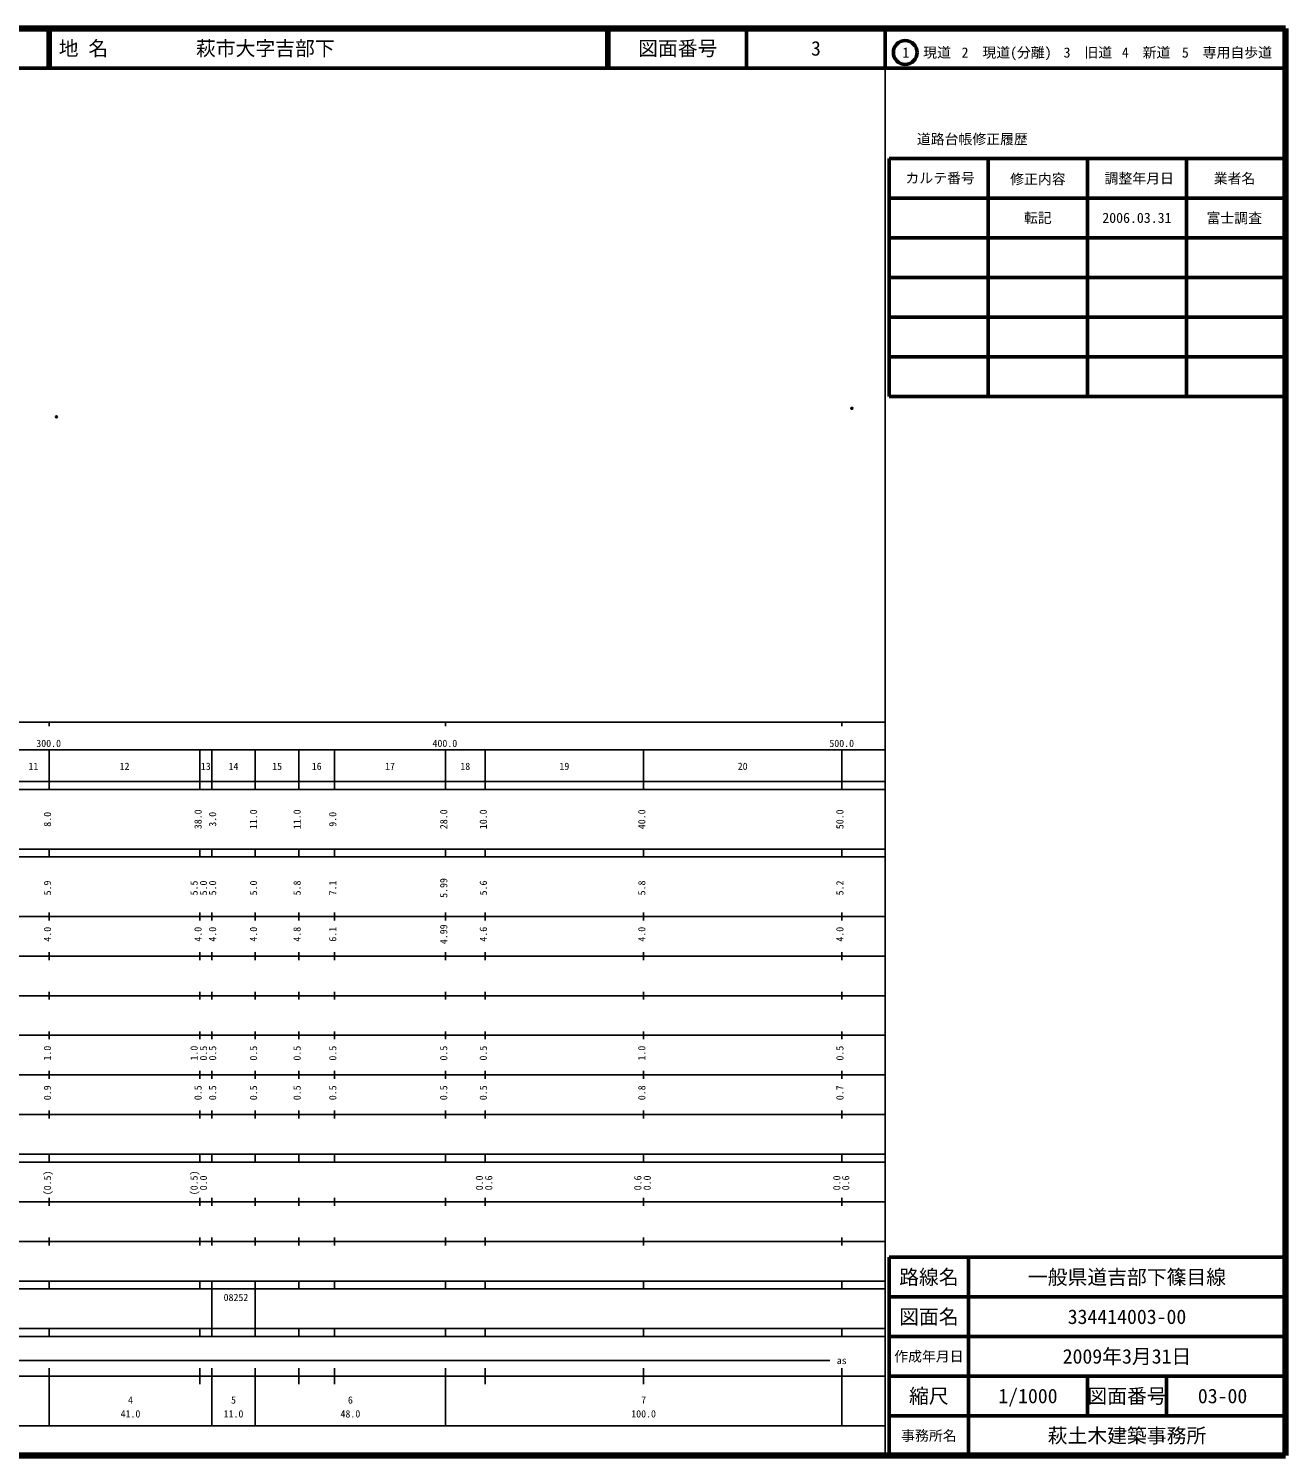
# Model space of a CAD drawing. Units: millimetres on the paper. Extents: x 40 to 680, y 20 to 380.
# Drawn here: x 362.8 to 680, y 20 to 380 of the extents above; entities that cross this region are included whole.
import ezdxf
from ezdxf.enums import TextEntityAlignment as Align

# ---------------------------------------------------------------- set-up
doc = ezdxf.new("R2010")
doc.units = ezdxf.units.MM
doc.header["$PDMODE"] = 32
doc.header["$PDSIZE"] = 0.5
doc.layers.add('M-OTRS', color=6, linetype='Continuous')
doc.layers.add('M-TTL-TXT', color=7, linetype='Continuous')
for name, color, linetype, lineweight in [('M-TTL', 2, 'Continuous', 140), ('M-TTL-BAND', 7, 'Continuous', 25), ('M-TTL-FRAM', 2, 'Continuous', 50), ('M-TTL-LINE', 7, 'Continuous', 50)]:
    doc.layers.add(name, color=color, linetype=linetype, lineweight=lineweight)
doc.styles.add('ＭＳ ゴシック', font='')
doc.styles.get('ＭＳ ゴシック').set_extended_font_data('MS Gothic')

msp = doc.modelspace()

# ---------------------------------------------------------------- linework, layer by layer
at = {"layer": 'M-OTRS'}
for p in [(570.586, 284.179), (369.8, 282.063)]:
    msp.add_point(p, dxfattribs=at)
at = {"layer": 'M-TTL'}
for p, q in [((680, 380), (40, 380)), ((680, 20), (680, 380)), ((40, 20), (680, 20))]:
    msp.add_line(p, q, dxfattribs=at)
at = {"layer": 'M-TTL-BAND'}
for p, q in [((579, 20), (579, 370)), ((40, 205), (579, 205)), ((368, 205), (368, 204)), ((468, 205), (468, 204)), ((568, 205), (568, 204)), ((68, 198), (579, 198)), ((368, 188), (368, 198)), ((406, 188), (406, 198)), ((409, 188), (409, 198)), ((420, 188), (420, 198)), ((431, 188), (431, 198)), ((440, 188), (440, 198)), ((468, 188), (468, 198)), ((478, 188), (478, 198)), ((518, 188), (518, 198)), ((568, 188), (568, 198)), ((40, 190), (579, 190)), ((40, 188), (579, 188)), ((40, 173), (579, 173)), ((368, 171), (368, 173)), ((406, 171), (406, 173)), ((409, 171), (409, 173)), ((420, 171), (420, 173)), ((431, 171), (431, 173)), ((440, 171), (440, 173)), ((468, 171), (468, 173)), ((478, 171), (478, 173)), ((518, 171), (518, 173)), ((568, 171), (568, 173)), ((40, 171), (579, 171)), ((40, 156), (579, 156)), ((368, 155), (368, 157)), ((406, 155), (406, 157)), ((409, 155), (409, 157)), ((420, 155), (420, 157)), ((431, 155), (431, 157)), ((440, 155), (440, 157)), ((468, 155), (468, 157)), ((478, 155), (478, 157)), ((518, 155), (518, 157)), ((568, 155), (568, 157)), ((46, 146), (579, 146)), ((368, 145), (368, 147)), ((406, 145), (406, 147)), ((409, 145), (409, 147)), ((420, 145), (420, 147)), ((431, 145), (431, 147)), ((440, 145), (440, 147)), ((468, 145), (468, 147)), ((478, 145), (478, 147)), ((518, 145), (518, 147)), ((568, 145), (568, 147)), ((368, 135), (368, 137)), ((406, 135), (406, 137)), ((409, 135), (409, 137)), ((420, 135), (420, 137)), ((431, 135), (431, 137)), ((440, 135), (440, 137)), ((468, 135), (468, 137)), ((478, 135), (478, 137)), ((518, 135), (518, 137)), ((568, 135), (568, 137)), ((52, 136), (579, 136)), ((46, 126), (579, 126)), ((368, 125), (368, 127)), ((406, 125), (406, 127)), ((409, 125), (409, 127)), ((420, 125), (420, 127)), ((431, 125), (431, 127)), ((440, 125), (440, 127)), ((468, 125), (468, 127)), ((478, 125), (478, 127)), ((518, 125), (518, 127)), ((568, 125), (568, 127)), ((52, 116), (579, 116)), ((368, 115), (368, 117)), ((406, 115), (406, 117)), ((409, 115), (409, 117)), ((420, 115), (420, 117)), ((431, 115), (431, 117)), ((440, 115), (440, 117)), ((468, 115), (468, 117)), ((478, 115), (478, 117)), ((518, 115), (518, 117)), ((568, 115), (568, 117)), ((46, 106), (579, 106)), ((368, 105), (368, 107)), ((406, 105), (406, 107)), ((409, 105), (409, 107)), ((420, 105), (420, 107)), ((431, 105), (431, 107)), ((440, 105), (440, 107)), ((468, 105), (468, 107)), ((478, 105), (478, 107)), ((518, 105), (518, 107)), ((568, 105), (568, 107)), ((40, 96), (579, 96)), ((40, 94), (579, 94)), ((368, 94), (368, 96)), ((406, 94), (406, 96)), ((409, 94), (409, 96)), ((420, 94), (420, 96)), ((431, 94), (431, 96)), ((440, 94), (440, 96)), ((468, 94), (468, 96)), ((478, 94), (478, 96)), ((518, 94), (518, 96)), ((568, 94), (568, 96)), ((49, 84), (579, 84)), ((368, 83), (368, 85)), ((406, 83), (406, 85)), ((409, 83), (409, 85)), ((420, 83), (420, 85)), ((431, 83), (431, 85)), ((440, 83), (440, 85)), ((468, 83), (468, 85)), ((478, 83), (478, 85)), ((518, 83), (518, 85)), ((568, 83), (568, 85)), ((40, 74), (579, 74)), ((368, 73), (368, 75)), ((406, 73), (406, 75)), ((409, 73), (409, 75)), ((420, 73), (420, 75)), ((431, 73), (431, 75)), ((440, 73), (440, 75)), ((468, 73), (468, 75)), ((478, 73), (478, 75)), ((518, 73), (518, 75)), ((568, 73), (568, 75)), ((40, 64), (579, 64)), ((40, 62), (579, 62)), ((368, 62), (368, 64)), ((406, 62), (406, 64)), ((409, 62), (409, 64)), ((409, 52), (409, 62)), ((420, 62), (420, 64)), ((420, 52), (420, 62)), ((431, 62), (431, 64)), ((440, 62), (440, 64)), ((468, 62), (468, 64)), ((478, 62), (478, 64)), ((518, 62), (518, 64)), ((568, 62), (568, 64)), ((40, 52), (579, 52)), ((368, 50), (368, 52)), ((406, 50), (406, 52)), ((409, 50), (409, 52)), ((420, 50), (420, 52)), ((431, 50), (431, 52)), ((440, 50), (440, 52)), ((468, 50), (468, 52)), ((478, 50), (478, 52)), ((518, 50), (518, 52)), ((568, 50), (568, 52)), ((40, 50), (579, 50)), ((71, 44), (565, 44)), ((40, 40), (579, 40)), ((368, 27.5), (368, 42)), ((406, 38), (406, 42)), ((409, 27.5), (409, 42)), ((420, 27.5), (420, 42)), ((431, 38), (431, 42)), ((440, 38), (440, 42)), ((468, 27.5), (468, 42)), ((478, 38), (478, 42)), ((518, 38), (518, 42)), ((568, 27.5), (568, 42)), ((68, 27.5), (579, 27.5))]:
    msp.add_line(p, q, dxfattribs=at)
at = {"layer": 'M-TTL-FRAM'}
for p, q in [((580, 347.197), (580, 287.197)), ((580, 347.197), (680, 347.197)), ((580, 287.197), (680, 287.197)), ((680, 70), (580, 70)), ((580, 70), (580, 20))]:
    msp.add_line(p, q, dxfattribs=at)
at = {"layer": 'M-TTL-LINE'}
for p, q in [((367.75, 380), (367.75, 370)), ((368.25, 380), (368.25, 370)), ((508.747, 380), (508.747, 370)), ((509.247, 380), (509.247, 370)), ((543.997, 380), (543.997, 370)), ((579, 380), (579, 370)), ((40, 370), (680, 370)), ((605, 347.197), (605, 287.197)), ((630, 347.197), (630, 287.197)), ((655, 347.197), (655, 287.197)), ((580, 337.197), (680, 337.197)), ((580, 327.197), (680, 327.197)), ((580, 317.197), (680, 317.197)), ((580, 307.197), (680, 307.197)), ((580, 297.197), (680, 297.197)), ((600, 70), (600, 20)), ((680, 60), (580, 60)), ((680, 50), (580, 50)), ((680, 40), (580, 40)), ((630, 40), (630, 30)), ((650, 40), (650, 30)), ((680, 30), (580, 30))]:
    msp.add_line(p, q, dxfattribs=at)
msp.add_circle((584.031, 373.958), 3, dxfattribs=at)

# ---------------------------------------------------------------- texts
at = {"layer": 'M-TTL-BAND', "style": 'ＭＳ ゴシック'}
for s, p in [('300.0', (367.844, 198.195)), ('400.0', (467.844, 198.195)), ('500.0', (568, 198.195)), ('11', (364, 192.405)), ('12', (387, 192.405)), ('13', (407.5, 192.405)), ('14', (414.5, 192.405)), ('15', (425.5, 192.405)), ('16', (435.5, 192.405)), ('17', (454, 192.405)), ('18', (473, 192.405)), ('19', (498, 192.405)), ('20', (543, 192.405)), ('as', (568, 42.5)), ('4', (388.5, 32.523)), ('5', (414.5, 32.523)), ('6', (444, 32.523)), ('7', (518, 32.523)), ('41.0', (388.5, 29.033)), ('11.0', (414.5, 29.033)), ('48.0', (444, 29.033)), ('100.0', (518, 29.033))]:
    msp.add_text(s, height=1.833, dxfattribs=at).set_placement(p, align=Align.BOTTOM_CENTER)
for s, p in [('8.0', (369, 180.5)), ('38.0', (407, 180.5)), ('3.0', (410.675, 180.5)), ('11.0', (421, 180.5)), ('11.0', (432, 180.5)), ('9.0', (441, 180.5)), ('28.0', (469, 180.5)), ('10.0', (479, 180.5)), ('40.0', (519, 180.5)), ('50.0', (569, 180.5)), ('5.9', (369, 163.174)), ('5.5', (406, 163.174)), ('5.0', (408.37, 163.174)), ('5.0', (410.675, 163.174)), ('5.0', (421, 163.174)), ('5.8', (432, 163.174)), ('7.1', (441, 163.174)), ('5.99', (469, 163.174)), ('5.6', (479, 163.174)), ('5.8', (519, 163.174)), ('5.2', (569, 163.174)), ('4.0', (369, 151.5)), ('4.0', (407, 151.5)), ('4.0', (410.675, 151.5)), ('4.0', (421, 151.5)), ('4.8', (432, 151.5)), ('6.1', (441, 151.5)), ('4.99', (469, 151.5)), ('4.6', (479, 151.5)), ('4.0', (519, 151.5)), ('4.0', (569, 151.5)), ('1.0', (369, 121.5)), ('1.0', (406, 121.5)), ('0.5', (408.37, 121.5)), ('0.5', (410.675, 121.5)), ('0.5', (421, 121.5)), ('0.5', (432, 121.5)), ('0.5', (441, 121.5)), ('0.5', (469, 121.5)), ('0.5', (479, 121.5)), ('1.0', (519, 121.5)), ('0.5', (569, 121.5)), ('0.9', (369, 111.5)), ('0.5', (407, 111.5)), ('0.5', (410.675, 111.5)), ('0.5', (421, 111.5)), ('0.5', (432, 111.5)), ('0.5', (441, 111.5)), ('0.5', (469, 111.5)), ('0.5', (479, 111.5)), ('0.8', (519, 111.5)), ('0.7', (569, 111.5)), ('(0.5)', (369, 88.764)), ('(0.5)', (406, 88.764)), ('0.0', (408.37, 88.764)), ('0.0', (478, 88.764)), ('0.6', (480.37, 88.764)), ('0.6', (518, 88.764)), ('0.0', (520.37, 88.764)), ('0.0', (568.221, 88.764)), ('0.6', (570.466, 88.764))]:
    msp.add_text(s, height=1.833, rotation=90, dxfattribs=at).set_placement(p, align=Align.BOTTOM_CENTER)
msp.add_text('08252', height=1.833, dxfattribs=at).set_placement((412, 58.405), align=Align.BOTTOM_LEFT)
at = {"layer": 'M-TTL-TXT', "style": 'ＭＳ ゴシック'}
for s, p in [('地 名', (370.38, 375)), ('萩市大字吉部下', (405.024, 375))]:
    msp.add_text(s, height=3.666, dxfattribs=at).set_placement(p, align=Align.MIDDLE_LEFT)
for s, height, p in [('図面番号', 3.666, (526.622, 375)), ('3', 3.666, (561.497, 375)), ('1\u3000現道', 2.566, (589.448, 373.958)), ('2\u3000現道(分離)', 2.566, (609.619, 373.958)), ('3\u3000旧道', 2.566, (630.121, 373.958)), ('4\u3000新道', 2.566, (644.824, 373.958)), ('5\u3000専用自歩道', 2.566, (665.228, 373.958)), ('道路台帳修正履歴', 2.566, (600.968, 352.113)), ('カルテ番号', 2.566, (592.839, 342.277)), ('修正内容', 2.566, (617.509, 342.023)), ('調整年月日', 2.566, (643.089, 342.197)), ('業者名', 2.566, (667.134, 342.197)), ('転記', 2.566, (617.5, 332.245)), ('2006.03.31', 2.566, (642.5, 332.245)), ('富士調査', 2.566, (667.077, 332.189)), ('路線名', 3.666, (590, 65)), ('路線名', 3.666, (590, 65)), ('一般県道吉部下篠目線', 3.666, (640, 65)), ('図面名', 3.666, (590, 55)), ('図面名', 3.666, (590, 55)), ('334414003-00', 3.666, (640, 55)), ('2009年3月31日', 3.666, (640, 45)), ('作成年月日', 2.566, (590, 45)), ('作成年月日', 2.566, (590, 45)), ('縮尺', 3.666, (590, 35)), ('縮尺', 3.666, (590, 35)), ('1/1000', 3.666, (615, 35)), ('図面番号', 3.666, (640, 35)), ('図面番号', 3.666, (640, 35)), ('03-00', 3.666, (664.125, 35)), ('事務所名', 2.566, (590, 25)), ('事務所名', 2.566, (590, 25)), ('萩土木建築事務所', 3.666, (640, 25))]:
    msp.add_text(s, height=height, dxfattribs=at).set_placement(p, align=Align.MIDDLE_CENTER)

doc.saveas('drawing.dxf')
